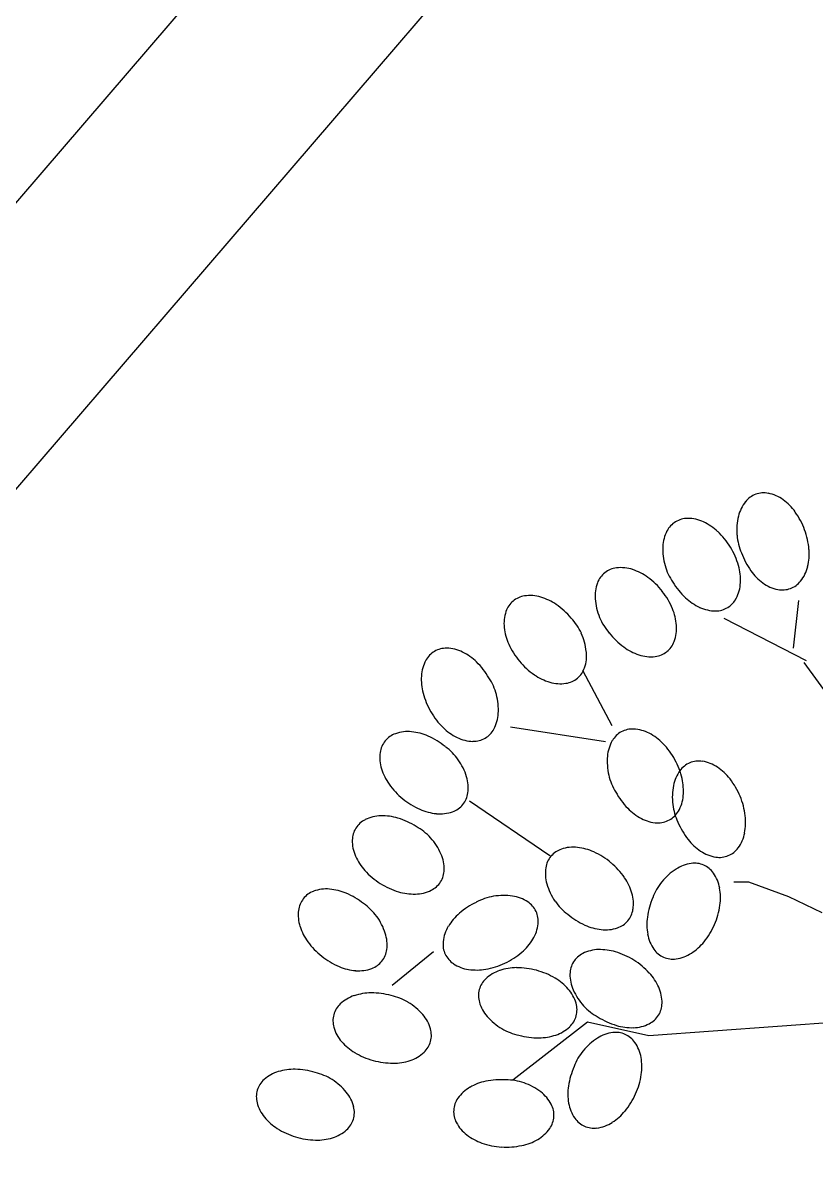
# Model space of a CAD drawing. Header units: millimetres. Extents: x 83956 to 461956, y 36707 to 125807.
# Drawn here: x 132171 to 133020, y 62184 to 63424 of the extents above; entities that cross this region are included whole.
import ezdxf

# ---------------------------------------------------------------- set-up
doc = ezdxf.new("R2010")
doc.units = ezdxf.units.MM
doc.header["$LTSCALE"] = 100
doc.header["$MEASUREMENT"] = 0
doc.layers.add('ARCH', color=9, linetype='CONTINUOUS')

msp = doc.modelspace()

# ---------------------------------------------------------------- linework, layer by layer
at = {"layer": 'ARCH', "ltscale": 2}
for p, q in [((128875.3, 59405.3), (134657.5, 66134.4)), ((129075.3, 59331.2), (134678.8, 65852.4))]:
    msp.add_line(p, q, dxfattribs=at)
at = {"layer": 'ARCH'}
for p, q in [((132996, 62754.1), (133001.7, 62805.2)), ((133009.8, 62740.5), (132921.7, 62785.8)), ((133070.8, 62651.8), (133007.3, 62738.6)), ((132801.8, 62670.8), (132770.3, 62730.1)), ((132794.7, 62653.7), (132692.9, 62669.5)), ((132734.9, 62531.6), (132649, 62590.2)), ((132948.1, 62503.2), (132932.2, 62503.4)), ((132990.9, 62487.5), (132948.1, 62503.2)), ((133026.8, 62470.5), (132990.9, 62487.5)), ((132610.4, 62428.7), (132566.2, 62392.5)), ((132775.2, 62353.2), (132695.4, 62290.9)), ((132840.9, 62338.6), (132775.2, 62353.2)), ((133120.4, 62358.7), (132840.9, 62338.6))]:
    msp.add_line(p, q, dxfattribs=at)
for centre, major_axis, start_param, end_param in [((132964.1, 62895.8), (-14.6, 19.9), -0.834122, -0.280823), ((132977, 62885.7), (-24.3, 33.2), 0.272518, 0.699278), ((132964.1, 62895.8), (-14.6, 19.9), -0.280767, 0.272532), ((132960.8, 62879.8), (-24.3, 33.2), -1.260429, -0.83367), ((132951.2, 62866.5), (-34, 46.4), 4.702532, 5.022319), ((132999.1, 62880.3), (-37.7, 51.5), 0.699357, 1.019144), ((132932.9, 62853.4), (-47.2, 64.5), 4.431669, 4.702619), ((132882.5, 62868.4), (-14.6, 19.9), -0.08613, 0.467169), ((132882.5, 62868.4), (-14.6, 19.9), -0.639261, -0.085962), ((132882.4, 62852), (-24.3, 33.2), -1.066052, -0.639292), ((132875.4, 62837.1), (-34, 46.4), -1.386007, -1.06622), ((132897.1, 62861), (-24.3, 33.2), 0.467168, 0.893928), ((132860.1, 62820.8), (-47.2, 64.5), 4.626322, 4.897272), ((132995.2, 62880), (-35.4, 48.3), 1.018902, 1.349215), ((132932.9, 62853.4), (-47.2, 64.5), 4.160798, 4.431749), ((132919.8, 62860), (-37.7, 51.5), 0.894455, 1.214242), ((132860.1, 62820.8), (-47.2, 64.5), 4.355374, 4.626324), ((132955.3, 62855.2), (-34, 46.4), 3.840687, 4.160474), ((133015.4, 62883.6), (-47.2, 64.5), 1.290021, 1.560972), ((132809.1, 62815.5), (-14.6, 19.9), 0.033284, 0.586583), ((132809.1, 62815.5), (-14.6, 19.9), -0.519852, 0.033447), ((132811, 62799.2), (-24.3, 33.2), -0.946667, -0.519908), ((132805.9, 62783.6), (-34, 46.4), -1.266385, -0.946597), ((132916, 62858.9), (-35.4, 48.3), 1.213801, 1.544114), ((132881.7, 62826.9), (-34, 46.4), 4.035617, 4.355404), ((132997.1, 62870.5), (-34, 46.4), 1.561002, 1.880789), ((132971.3, 62851.3), (-24.3, 33.2), 3.414219, 3.840978), ((132824.5, 62809.9), (-24.3, 33.2), 0.586975, 1.013735), ((132792.6, 62765.6), (-47.2, 64.5), -1.537593, -1.266643), ((132935.1, 62866.3), (-47.2, 64.5), 1.484743, 1.755693), ((132898.1, 62826.1), (-24.3, 33.2), 3.608895, 4.035655), ((132987.4, 62857.2), (-24.3, 33.2), 1.880816, 2.307576), ((132984.2, 62841.2), (-14.6, 19.9), 2.860827, 3.414126), ((132711.4, 62785.6), (-14.6, 19.9), -0.489861, 0.063438), ((132713.7, 62769.3), (-24.3, 33.2), -0.916437, -0.489677), ((132709.1, 62753.5), (-34, 46.4), -1.236402, -0.916614), ((132792.6, 62765.6), (-47.2, 64.5), 4.474884, 4.745834), ((132984.2, 62841.2), (-14.6, 19.9), 2.307662, 2.860961), ((132711.4, 62785.6), (-14.6, 19.9), 0.063477, 0.616776), ((132696.4, 62735.1), (-47.2, 64.5), -1.507395, -1.236444), ((132847.2, 62811.6), (-37.7, 51.5), 1.013487, 1.333275), ((132813.3, 62774.2), (-34, 46.4), 4.155081, 4.474868), ((132919.8, 62850), (-34, 46.4), 1.755686, 2.075473), ((132912.8, 62835.1), (-24.3, 33.2), 2.075368, 2.502128), ((132912.7, 62818.7), (-14.6, 19.9), 2.502188, 3.055487), ((132912.7, 62818.7), (-14.6, 19.9), 3.055638, 3.608937), ((132727, 62780.4), (-24.3, 33.2), 0.616695, 1.043454), ((132714.2, 62745.3), (-35.4, 48.3), 4.504809, 4.835122), ((132843.5, 62810), (-35.4, 48.3), 1.333224, 1.663537), ((132743.3, 62782.1), (-34, 46.4), 1.043036, 1.362824), ((132829.7, 62775.4), (-24.3, 33.2), 3.72798, 4.15474), ((132710.5, 62743.7), (-37.7, 51.5), 4.184788, 4.504575), ((132861.6, 62819.7), (-47.2, 64.5), 1.604203, 1.875154), ((132845.1, 62769.7), (-14.6, 19.9), 3.175037, 3.728336), ((132623.9, 62729.3), (-14.6, 19.9), -0.105835, 0.447464), ((132623.9, 62729.3), (-14.6, 19.9), -0.658995, -0.105696), ((132623.5, 62712.9), (-24.3, 33.2), -1.085945, -0.659185), ((132616.3, 62698.1), (-34, 46.4), -1.40572, -1.085933), ((132763.8, 62791.3), (-47.2, 64.5), 1.363186, 1.634136), ((132733.2, 62746), (-24.3, 33.2), 3.758362, 4.185122), ((132848.3, 62801.7), (-34, 46.5), 1.87544, 2.195227), ((132843.2, 62786), (-24.3, 33.2), 2.194669, 2.621429), ((132845.1, 62769.7), (-14.6, 19.9), 2.621606, 3.174905), ((132638.4, 62721.6), (-24.3, 33.2), 0.447623, 0.874382), ((132600.6, 62682.1), (-47.2, 64.5), 4.606712, 4.877662), ((132763.8, 62791.3), (-47.2, 64.5), 1.634372, 1.905323), ((132654.8, 62720.5), (-34, 46.4), 0.874532, 1.194319), ((132619.9, 62689.2), (-35.3, 48.3), 4.335827, 4.66614), ((132751, 62772.9), (-34, 46.4), 1.905138, 2.224925), ((132748.7, 62740.8), (-14.6, 19.9), 2.651737, 3.205036), ((132748.7, 62740.8), (-14.6, 19.9), 3.204756, 3.758055), ((132746.4, 62757.1), (-24.3, 33.2), 2.225227, 2.651987), ((132676.5, 62726.1), (-47.2, 64.5), 1.194063, 1.465014), ((132616, 62688.2), (-37.7, 51.5), 4.015828, 4.335615), ((132676.5, 62726.1), (-47.2, 64.5), 1.465117, 1.736067), ((132638.7, 62686.7), (-24.3, 33.2), 3.589097, 4.015857), ((132577.7, 62639), (-14.6, 19.9), -0.299542, 0.253757), ((132583, 62623.5), (-24.3, 33.2), -0.726486, -0.299726), ((132581.5, 62607.1), (-34, 46.4), -1.046018, -0.72623), ((132572.4, 62586.6), (-47.2, 64.5), -1.316883, -1.045932), ((132660.8, 62710.1), (-34, 46.4), 1.736101, 2.055888), ((132653.2, 62678.9), (-14.6, 19.9), 3.035896, 3.589195), ((132823.4, 62642.7), (-14.6, 19.9), -0.133085, 0.420214), ((132823.4, 62642.7), (-14.6, 19.9), -0.686337, -0.133038), ((132822.5, 62626.3), (-24.3, 33.2), -1.112796, -0.686037), ((132814.9, 62611.8), (-34, 46.4), -1.432914, -1.113127), ((132577.7, 62639), (-14.6, 19.9), 0.253741, 0.80704), ((132588, 62600), (-35.3, 48.3), 4.695244, 5.025557), ((132653.6, 62695.3), (-24.3, 33.2), 2.056, 2.482759), ((132653.2, 62678.9), (-14.6, 19.9), 2.482764, 3.036063), ((132837.6, 62634.6), (-24.3, 33.2), 0.419933, 0.846693), ((132798.8, 62596.2), (-47.2, 64.5), 4.579329, 4.850279), ((132593.9, 62636.8), (-24.3, 33.2), 0.806694, 1.233454), ((132860.3, 62632.5), (-37.7, 51.5), 0.84707, 1.166857), ((132609.7, 62641.6), (-34, 46.4), 1.233753, 1.55354), ((132584.7, 62597.7), (-37.7, 51.5), 4.37536, 4.695147), ((132907.7, 62598.7), (-24.3, 33.2), 0.313513, 0.740273), ((132798.8, 62596.2), (-47.2, 64.5), 4.308343, 4.579293), ((132894.4, 62608.3), (-14.6, 19.9), -0.23958, 0.313719), ((132894.4, 62608.3), (-14.6, 19.9), -0.793042, -0.239743), ((132891.8, 62592.2), (-24.3, 33.2), -1.219566, -0.792806), ((132882.7, 62578.5), (-34, 46.4), -1.539297, -1.21951), ((132606.5, 62604.3), (-24.3, 33.2), 3.94872, 4.37548), ((132856.4, 62631.6), (-35.4, 48.3), 1.166768, 1.497081), ((132820.6, 62601.2), (-34, 46.4), 3.988345, 4.308132), ((132865, 62564.7), (-47.2, 64.5), 4.47276, 4.74371), ((132628, 62654.5), (-47.2, 64.5), 1.553586, 1.824536), ((132622.7, 62602.1), (-14.6, 19.9), 3.395126, 3.948425), ((132875.8, 62638.1), (-47.2, 64.5), 1.437715, 1.708666), ((132930, 62594.3), (-37.7, 51.5), 0.74023, 1.060018), ((132628, 62654.5), (-47.2, 64.5), 1.824524, 2.095475), ((132622.7, 62602.1), (-14.6, 19.9), 2.842039, 3.395338), ((132926.1, 62593.8), (-35.4, 48.3), 1.060271, 1.390583), ((132837, 62599.7), (-24.3, 33.2), 3.561981, 3.988741), ((132865, 62564.7), (-47.2, 64.5), 4.202062, 4.473013), ((132555.1, 62533.3), (-24.3, 33.2), -0.606529, -0.179769), ((132555.5, 62516.8), (-34, 46.5), -0.926041, -0.606254), ((132618.9, 62634), (-34, 46.4), 2.095704, 2.415491), ((132617.4, 62617.6), (-24.3, 33.2), 2.415235, 2.841995), ((132859.7, 62622.5), (-34, 46.4), 1.708685, 2.028472), ((132851.2, 62591.6), (-14.6, 19.9), 3.008498, 3.561797), ((132887.2, 62567.4), (-34, 46.4), 3.881879, 4.201667), ((132548, 62548), (-14.6, 19.9), 0.373114, 0.926413), ((132548, 62548), (-14.6, 19.9), -0.180014, 0.373285), ((132549, 62495.4), (-47.2, 64.5), -1.197813, -0.926863), ((132562.8, 62510.5), (-35.4, 48.3), -1.468483, -1.13817), ((132852.1, 62607.9), (-24.3, 33.2), 2.02852, 2.455279), ((132851.2, 62591.6), (-14.6, 19.9), 2.455088, 3.008387), ((132946.1, 62598.2), (-47.2, 64.5), 1.331193, 1.602143), ((132564.4, 62547.8), (-24.3, 33.2), 0.926729, 1.353489), ((132559.9, 62507.9), (-37.7, 51.5), 4.494937, 4.814724), ((132928.4, 62584.4), (-34, 46.4), 1.602295, 1.922082), ((132903.4, 62564.1), (-24.3, 33.2), 3.454983, 3.881743), ((132755.1, 62515.2), (-14.6, 19.9), -0.312947, 0.240352), ((132760.2, 62499.6), (-24.3, 33.2), -0.739572, -0.312812), ((132758.4, 62483.3), (-34, 46.4), -1.059829, -0.740042), ((132919.3, 62570.7), (-24.3, 33.2), 1.922027, 2.348786), ((132916.7, 62554.5), (-14.6, 19.9), 2.901961, 3.45526), ((132579.4, 62554.4), (-34, 46.4), 1.353341, 1.673128), ((132580.7, 62517), (-24.3, 33.2), 4.067923, 4.494683), ((132755.1, 62515.2), (-14.6, 19.9), 0.240296, 0.793595), ((132749.1, 62462.9), (-47.2, 64.5), -1.330255, -1.059304), ((132749.1, 62462.9), (-47.2, 64.5), 4.6818, 4.952751), ((132892.3, 62482.6), (-24.3, 33.2), -0.489291, -0.062531), ((132890, 62498.9), (-14.6, 19.9), -1.042504, -0.489205), ((132916.7, 62554.5), (-14.6, 19.9), 2.348499, 2.901798), ((132596.1, 62569.4), (-47.2, 64.5), 1.673183, 1.944134), ((132597.1, 62516.8), (-14.6, 19.9), 3.514682, 4.067981), ((132771.3, 62512.8), (-24.3, 33.2), 0.793472, 1.220231), ((132904.6, 62463.5), (-37.7, 51.5), -0.062668, 0.257119), ((132890, 62498.9), (-14.6, 19.9), 4.687273, 5.240572), ((132876.5, 62489.5), (-24.3, 33.2), 4.260406, 4.687166), ((132596.1, 62569.4), (-47.2, 64.5), 1.943961, 2.214912), ((132597.1, 62516.8), (-14.6, 19.9), 2.961577, 3.514876), ((132793.1, 62519.1), (-37.7, 51.5), 1.220282, 1.540069), ((132767.6, 62475.5), (-34, 46.4), 4.361897, 4.681684), ((132901.5, 62466), (-35.4, 48.3), 0.257151, 0.587464), ((132490.2, 62470.2), (-14.6, 19.9), -0.284392, 0.268907), ((132495.8, 62454.8), (-24.3, 33.2), -0.711064, -0.284305), ((132494.5, 62438.4), (-34, 46.4), -1.030818, -0.711031), ((132485.8, 62417.7), (-47.2, 64.5), -1.301992, -1.031042), ((132589.5, 62548), (-34, 46.4), 2.214998, 2.534785), ((132590, 62531.6), (-24.3, 33.2), 2.534942, 2.961701), ((132684.8, 62429.1), (-35.4, 48.3), -0.462807, -0.132494), ((132685.5, 62425.2), (-37.7, 51.5), -0.782702, -0.462915), ((132688.9, 62447.7), (-24.3, 33.2), -1.209176, -0.782416), ((132783.4, 62480.1), (-24.3, 33.2), 3.935114, 4.361874), ((132918.6, 62454.7), (-47.2, 64.5), 0.527793, 0.798743), ((132860.3, 62486.6), (-34, 46.4), 3.940503, 4.26029), ((132490.2, 62470.2), (-14.6, 19.9), 0.268895, 0.822194), ((132501.1, 62431.3), (-35.4, 48.3), 4.710251, 5.040564), ((132690.2, 62409.3), (-47.2, 64.5), -0.191709, 0.079242), ((132697.9, 62461.4), (-14.6, 19.9), 4.520677, 5.073976), ((132789.9, 62516.9), (-35.4, 48.3), 1.540257, 1.87057), ((132799.6, 62477.7), (-14.6, 19.9), 3.382079, 3.935379), ((132838.1, 62489.7), (-47.2, 64.5), 3.669973, 3.940924), ((132506.5, 62468.3), (-24.3, 33.2), 0.822173, 1.248933), ((132497.9, 62429), (-37.7, 51.5), 4.390618, 4.710405), ((132675.6, 62426.3), (-34, 46.4), 0.079235, 0.399022), ((132697.9, 62461.4), (-14.6, 19.9), 3.967397, 4.520696), ((132805.6, 62530), (-47.2, 64.5), 1.811078, 2.082028), ((132799.6, 62477.7), (-14.6, 19.9), 2.828646, 3.381945), ((132896.4, 62457.8), (-34, 46.4), 0.79922, 1.119007), ((132522.1, 62473.3), (-34, 46.4), 1.248979, 1.568766), ((132661.5, 62434.8), (-24.3, 33.2), 0.398769, 0.825528), ((132681.6, 62463.3), (-24.3, 33.2), 3.540613, 3.967373), ((132796.3, 62509.6), (-34, 46.4), 2.081882, 2.401669), ((132794.5, 62493.3), (-24.3, 33.2), 2.401693, 2.828453), ((132838.1, 62489.7), (-47.2, 64.5), 3.398972, 3.669923), ((132540.3, 62486.5), (-47.2, 64.5), 1.568833, 1.839784), ((132519.5, 62435.9), (-24.3, 33.2), 3.963905, 4.390665), ((132645.2, 62436.6), (-14.6, 19.9), 0.825807, 1.379106), ((132667.5, 62471.7), (-34, 46.4), 3.220823, 3.54061), ((132880.2, 62454.8), (-24.3, 33.2), 1.118885, 1.545645), ((132855.6, 62475.6), (-34, 46.4), 3.078968, 3.398755), ((132535.8, 62434), (-14.6, 19.9), 3.410635, 3.963934), ((132645.2, 62436.6), (-14.6, 19.9), 1.37909, 1.932389), ((132652.8, 62488.7), (-47.2, 64.5), 2.949929, 3.22088), ((132781.2, 62404.6), (-14.6, 19.9), -0.174441, 0.378858), ((132788.4, 62389.9), (-24.3, 33.2), -0.601076, -0.174316), ((132788.9, 62373.4), (-34, 46.4), -0.921218, -0.60143), ((132782.5, 62352), (-47.2, 64.5), -1.192042, -0.921091), ((132866.7, 62445.5), (-14.6, 19.9), 1.545686, 2.098985), ((132864.4, 62461.7), (-24.3, 33.2), 2.652206, 3.078966), ((132540.3, 62486.5), (-47.2, 64.5), 1.839398, 2.110348), ((132531.6, 62465.8), (-34, 46.4), 2.110801, 2.430588), ((132535.8, 62434), (-14.6, 19.9), 2.857201, 3.4105), ((132654.1, 62450.3), (-24.3, 33.2), 1.932417, 2.359176), ((132652.8, 62488.7), (-47.2, 64.5), 2.678721, 2.949671), ((132781.2, 62404.6), (-14.6, 19.9), 0.378632, 0.931931), ((132782.5, 62352), (-47.2, 64.5), -1.462726, -1.191775), ((132866.7, 62445.5), (-14.6, 19.9), 2.098787, 2.652086), ((132530.2, 62449.4), (-24.3, 33.2), 2.43057, 2.857329), ((132656.6, 62466.6), (-34, 46.4), 2.359056, 2.678843), ((132683.2, 62381.6), (-14.6, 19.9), 0.121202, 0.674501), ((132694.4, 62369.6), (-24.3, 33.2), -0.305361, 0.121399), ((132699.7, 62354.1), (-34, 46.4), -0.625603, -0.305816), ((132699.8, 62331.6), (-47.2, 64.5), -0.896178, -0.625227), ((132699.8, 62331.6), (-47.2, 64.5), -1.167113, -0.896162), ((132711.3, 62350.9), (-34, 46.4), -1.487011, -1.167223), ((132797.6, 62404.5), (-24.3, 33.2), 0.932316, 1.359076), ((132799.1, 62367.1), (-34, 46.4), 4.500526, 4.820313), ((132683.2, 62381.6), (-14.6, 19.9), 0.674366, 1.227665), ((132723.7, 62361.7), (-24.3, 33.2), 4.369676, 4.796436), ((132818.3, 62413.7), (-37.7, 51.5), 1.359004, 1.678791), ((132814.1, 62373.8), (-24.3, 33.2), 4.073878, 4.500638), ((132538.4, 62342.6), (-24.3, 33.2), -0.310653, 0.116107), ((132543.6, 62327), (-34, 46.4), -0.63054, -0.310753), ((132543.7, 62304.6), (-47.2, 64.5), -0.901232, -0.630281), ((132552.5, 62323.1), (-35.4, 48.3), -1.172563, -0.84225), ((132698.9, 62386.3), (-24.3, 33.2), 1.228066, 1.654825), ((132527.3, 62354.6), (-14.6, 19.9), 0.115875, 0.669174), ((132550.4, 62319.7), (-37.7, 51.5), -1.492228, -1.172441), ((132739.4, 62366.4), (-14.6, 19.9), 3.81612, 4.369419), ((132815.4, 62411.1), (-35.3, 48.3), 1.67884, 2.009153), ((132830.5, 62373.7), (-14.6, 19.9), 3.520461, 4.07376), ((132527.3, 62354.6), (-14.6, 19.9), 0.669394, 1.222693), ((132567.7, 62334.5), (-24.3, 33.2), 4.364229, 4.790989), ((132716.1, 62401.2), (-37.7, 51.5), 1.654645, 1.974432), ((132739.4, 62366.4), (-14.6, 19.9), 3.262995, 3.816294), ((132829.1, 62426.3), (-47.2, 64.5), 1.949668, 2.220619), ((132823.2, 62388.4), (-24.3, 33.2), 2.540336, 2.967096), ((132830.5, 62373.7), (-14.6, 19.9), 2.967174, 3.520473), ((132543, 62359.2), (-24.3, 33.2), 1.222697, 1.649457), ((132583.4, 62339.1), (-14.6, 19.9), 3.810987, 4.364286), ((132714.1, 62397.8), (-35.3, 48.3), 1.974919, 2.305232), ((132722.8, 62416.3), (-47.2, 64.5), 2.245354, 2.516305), ((132722.9, 62393.9), (-34, 46.4), 2.516357, 2.836144), ((132728.2, 62378.3), (-24.3, 33.2), 2.836177, 3.262937), ((132807.9, 62301.3), (-24.3, 33.2), -0.495815, -0.069056), ((132805.7, 62317.5), (-14.6, 19.9), -1.049151, -0.495852), ((132822.7, 62404.8), (-34, 46.4), 2.220448, 2.540235), ((132805.7, 62317.5), (-14.6, 19.9), 4.680781, 5.23408), ((132555.5, 62369.9), (-34, 46.4), 1.649387, 1.969175), ((132583.4, 62339.1), (-14.6, 19.9), 3.257652, 3.810951), ((132820, 62282), (-37.7, 51.5), -0.069073, 0.250714), ((132792.2, 62308.3), (-24.3, 33.2), 4.254041, 4.6808), ((132567, 62389.2), (-47.2, 64.5), 1.968836, 2.239786), ((132572.3, 62351.1), (-24.3, 33.2), 2.830933, 3.257693), ((132817, 62284.6), (-35.4, 48.3), 0.250725, 0.581037), ((132776, 62305.4), (-34, 46.4), 3.934349, 4.254136), ((132456.1, 62260.9), (-24.3, 33.2), -0.336046, 0.090714), ((132460.9, 62245.2), (-34, 46.4), -0.65586, -0.336073), ((132460.3, 62222.8), (-47.2, 64.5), -0.926552, -0.655602), ((132567, 62389.2), (-47.2, 64.5), 2.239947, 2.510897), ((132567.1, 62366.7), (-34, 46.5), 2.511483, 2.83127), ((132834, 62273.1), (-47.2, 64.5), 0.521623, 0.792573), ((132445.2, 62273.2), (-14.6, 19.9), 0.090814, 0.644113), ((132469.6, 62241.1), (-35.3, 48.3), -1.19751, -0.867197), ((132467.5, 62237.7), (-37.7, 51.5), -1.517402, -1.197615), ((132678.2, 62233.6), (-34, 46.4), -0.42447, -0.104683), ((132682.8, 62211.6), (-47.2, 64.5), -0.69586, -0.424909), ((132687.7, 62231.5), (-35.4, 48.3), -0.966526, -0.636213), ((132686.4, 62227.8), (-37.7, 51.5), -1.286071, -0.966284), ((132753.8, 62308.7), (-47.2, 64.6), 3.663629, 3.93458), ((132445.2, 62273.2), (-14.6, 19.9), 0.644325, 1.197624), ((132485.1, 62252.1), (-24.3, 33.2), 4.338964, 4.765724), ((132670, 62247.8), (-24.3, 33.2), -0.104786, 0.321973), ((132700.2, 62245.8), (-24.3, 33.2), 4.570146, 4.996905), ((132811.8, 62276.4), (-34, 46.4), 0.792301, 1.112089), ((132753.8, 62308.7), (-47.2, 64.5), 3.392492, 3.663443), ((132461.1, 62277.4), (-24.3, 33.2), 1.197467, 1.624226), ((132656.6, 62257.3), (-14.6, 19.9), 0.321956, 0.875255), ((132714.7, 62253.5), (-14.6, 19.9), 4.017028, 4.570327), ((132795.6, 62273.6), (-24.3, 33.2), 1.112507, 1.539267), ((132473.8, 62287.8), (-34, 46.4), 1.624092, 1.943879), ((132500.9, 62256.3), (-14.6, 19.9), 3.785735, 4.339034), ((132656.6, 62257.3), (-14.6, 19.9), 0.875436, 1.428735), ((132714.7, 62253.5), (-14.6, 19.9), 3.463628, 4.016927), ((132771.1, 62294.5), (-34, 46.4), 3.072594, 3.392381), ((132485.8, 62306.7), (-47.2, 64.5), 1.943573, 2.214523), ((132500.9, 62256.3), (-14.6, 19.9), 3.232558, 3.785857), ((132671.1, 62265), (-24.3, 33.2), 1.428559, 1.855318), ((132701.3, 62263), (-24.3, 33.2), 3.036806, 3.463566), ((132782.1, 62264.3), (-14.6, 19.9), 1.539247, 2.092546), ((132782.1, 62264.3), (-14.6, 19.9), 2.092442, 2.645741), ((132779.9, 62280.5), (-24.3, 33.2), 2.645656, 3.072416), ((132485.8, 62306.7), (-47.2, 64.5), 2.214881, 2.485832), ((132485.3, 62284.3), (-34, 46.4), 2.485882, 2.805669), ((132490.1, 62268.6), (-24.3, 33.2), 2.805648, 3.232407), ((132681.1, 62278), (-34, 46.4), 1.85558, 2.175367), ((132693.1, 62277.2), (-34, 46.5), 2.717362, 3.037149), ((132688.4, 62299.2), (-47.2, 64.6), 2.175481, 2.446432), ((132688.4, 62299.2), (-47.2, 64.5), 2.446108, 2.717059)]:
    msp.add_ellipse(centre, major_axis=major_axis, ratio=1, start_param=start_param, end_param=end_param, dxfattribs=at)

doc.saveas('drawing.dxf')
